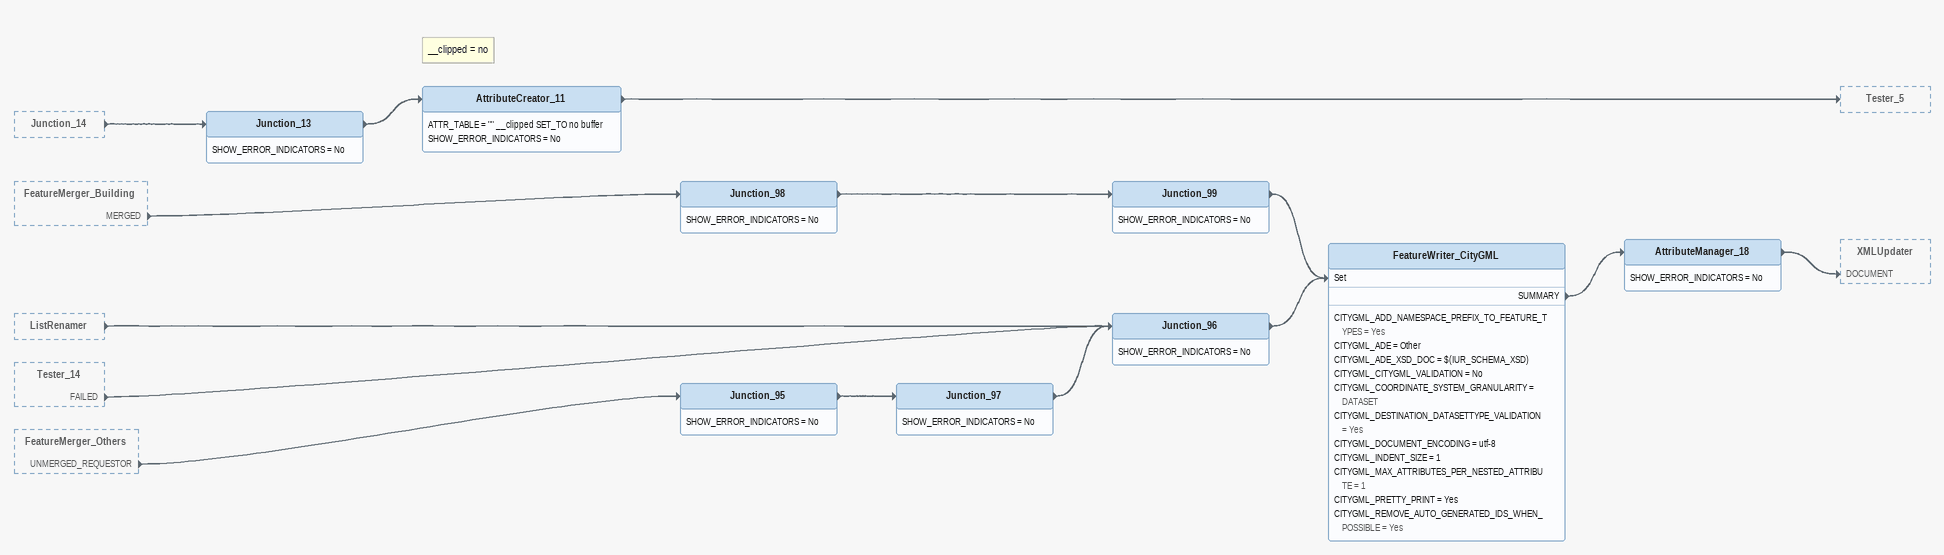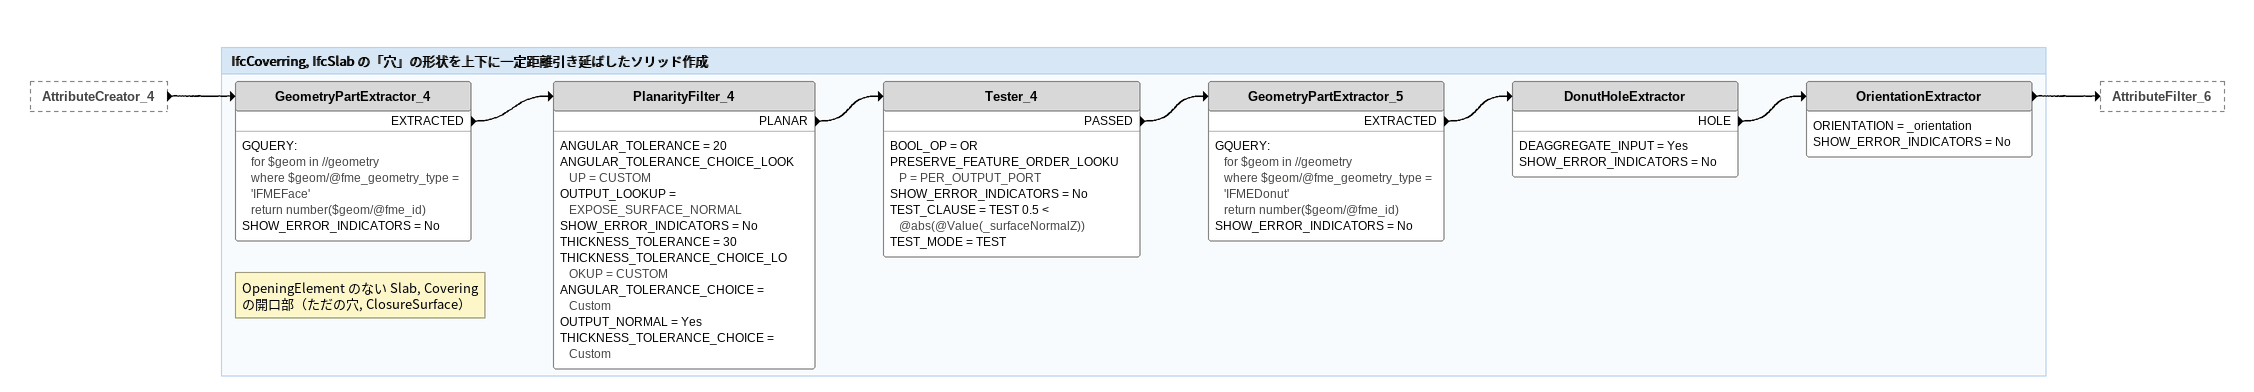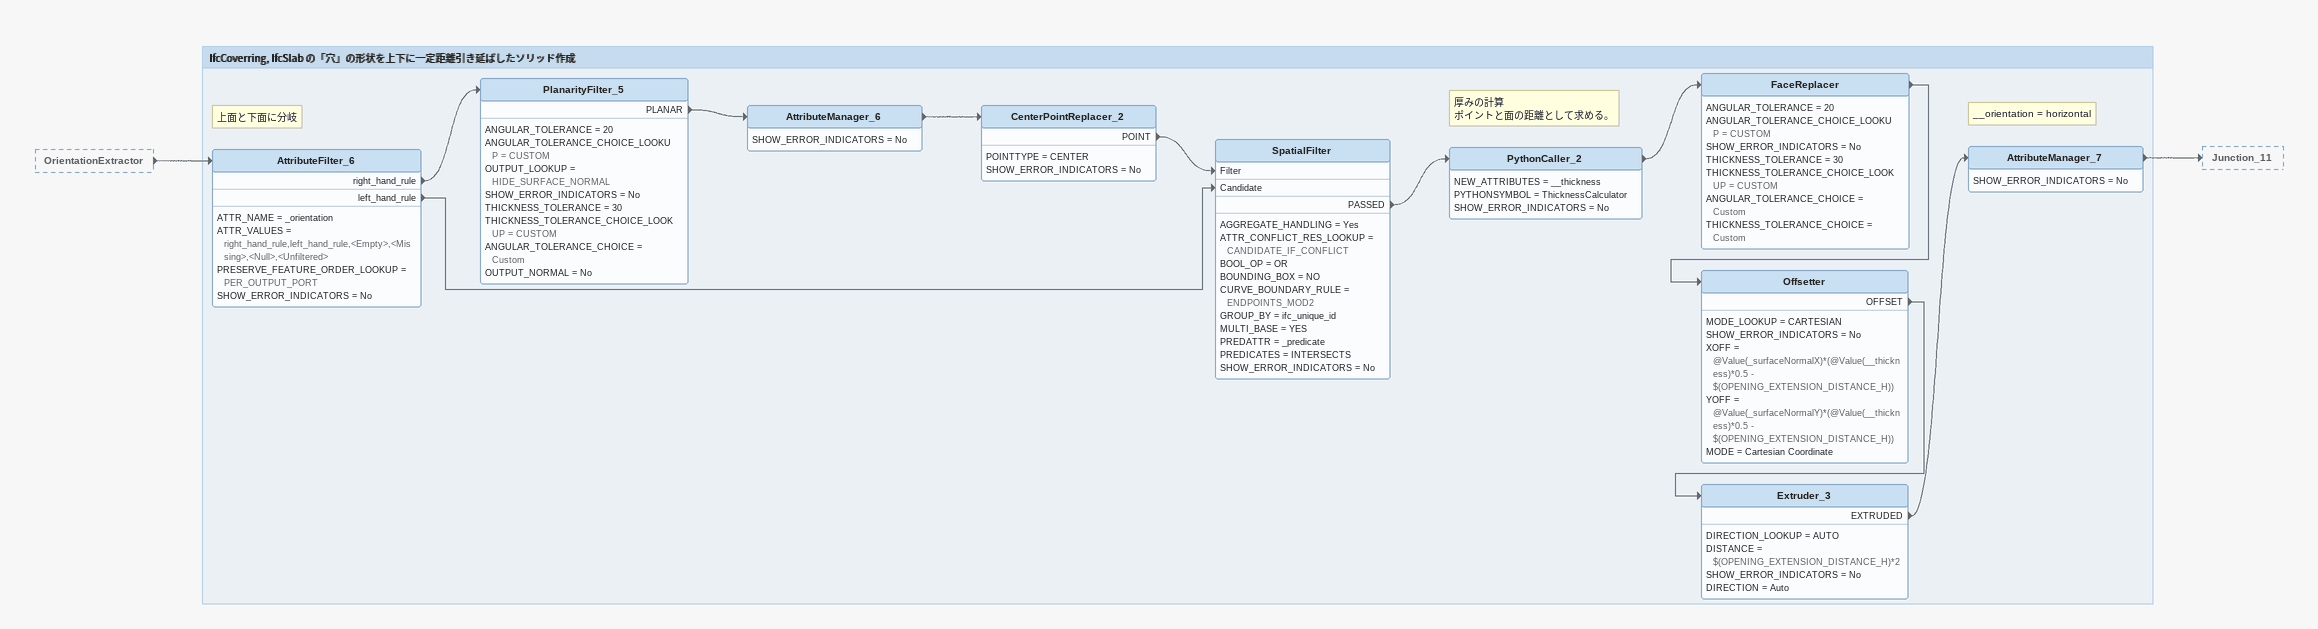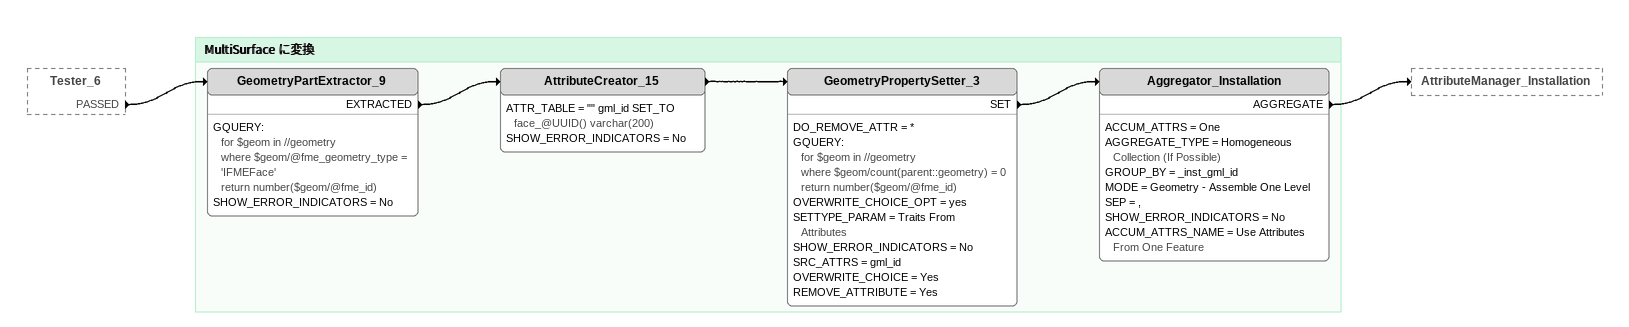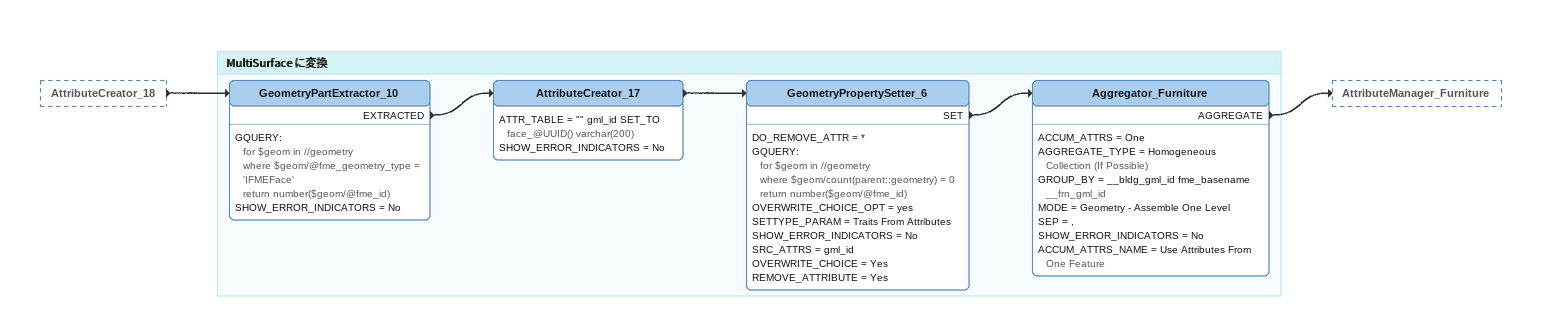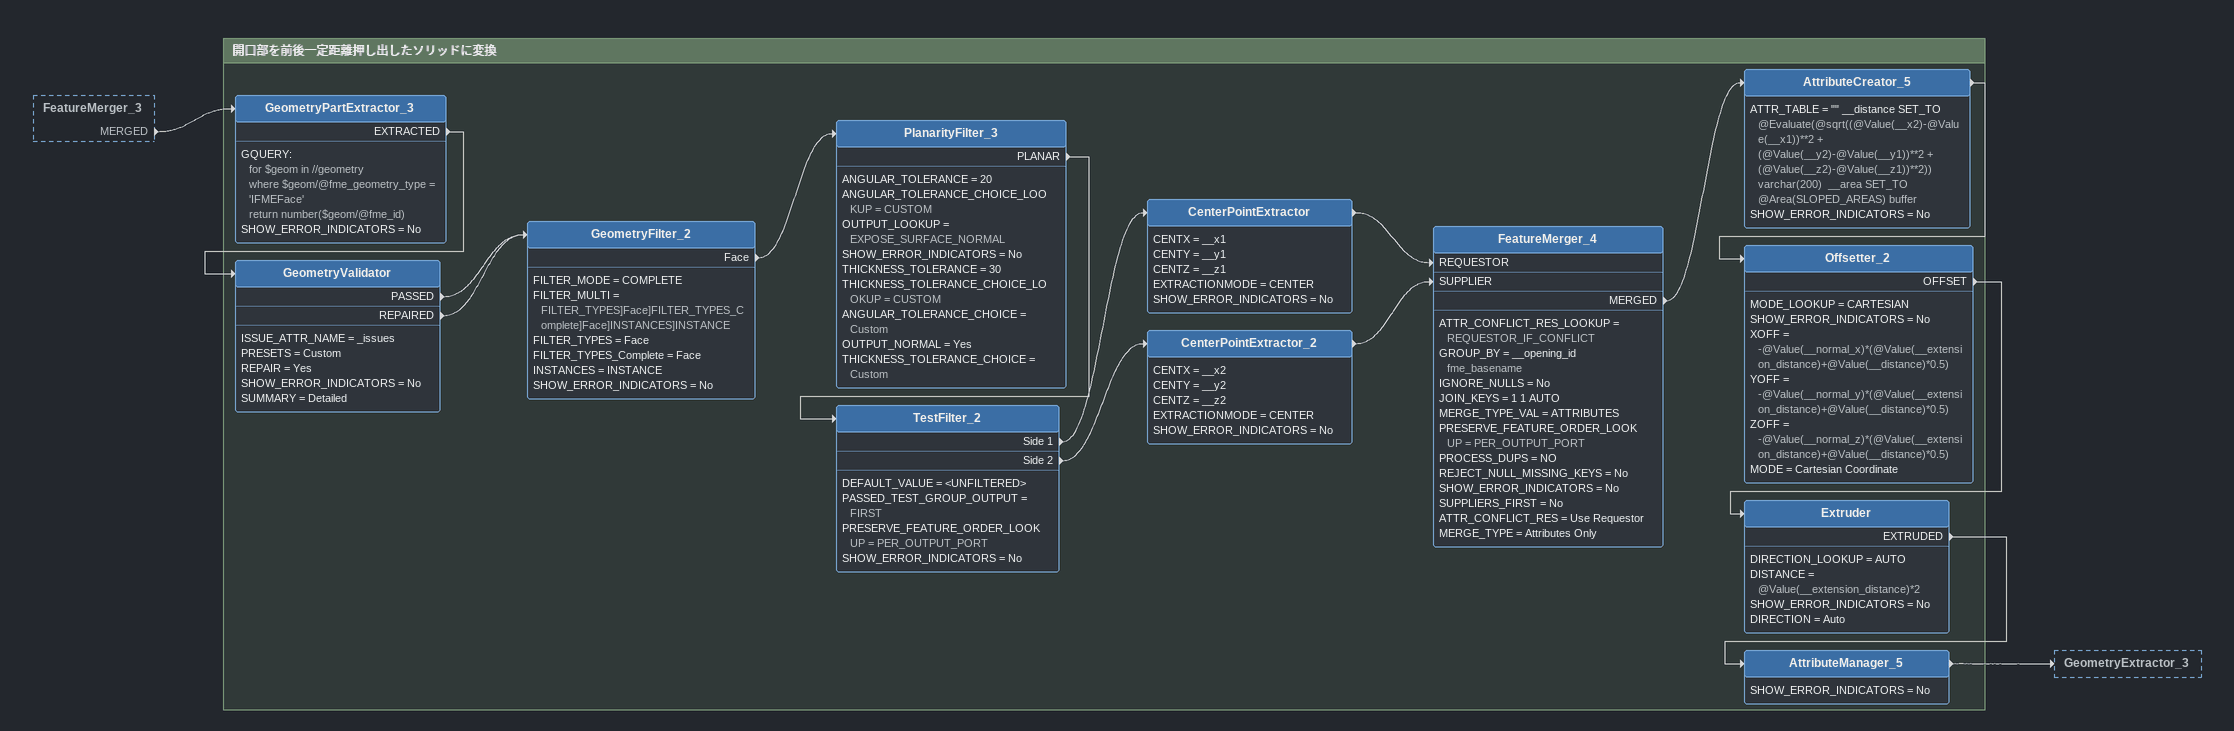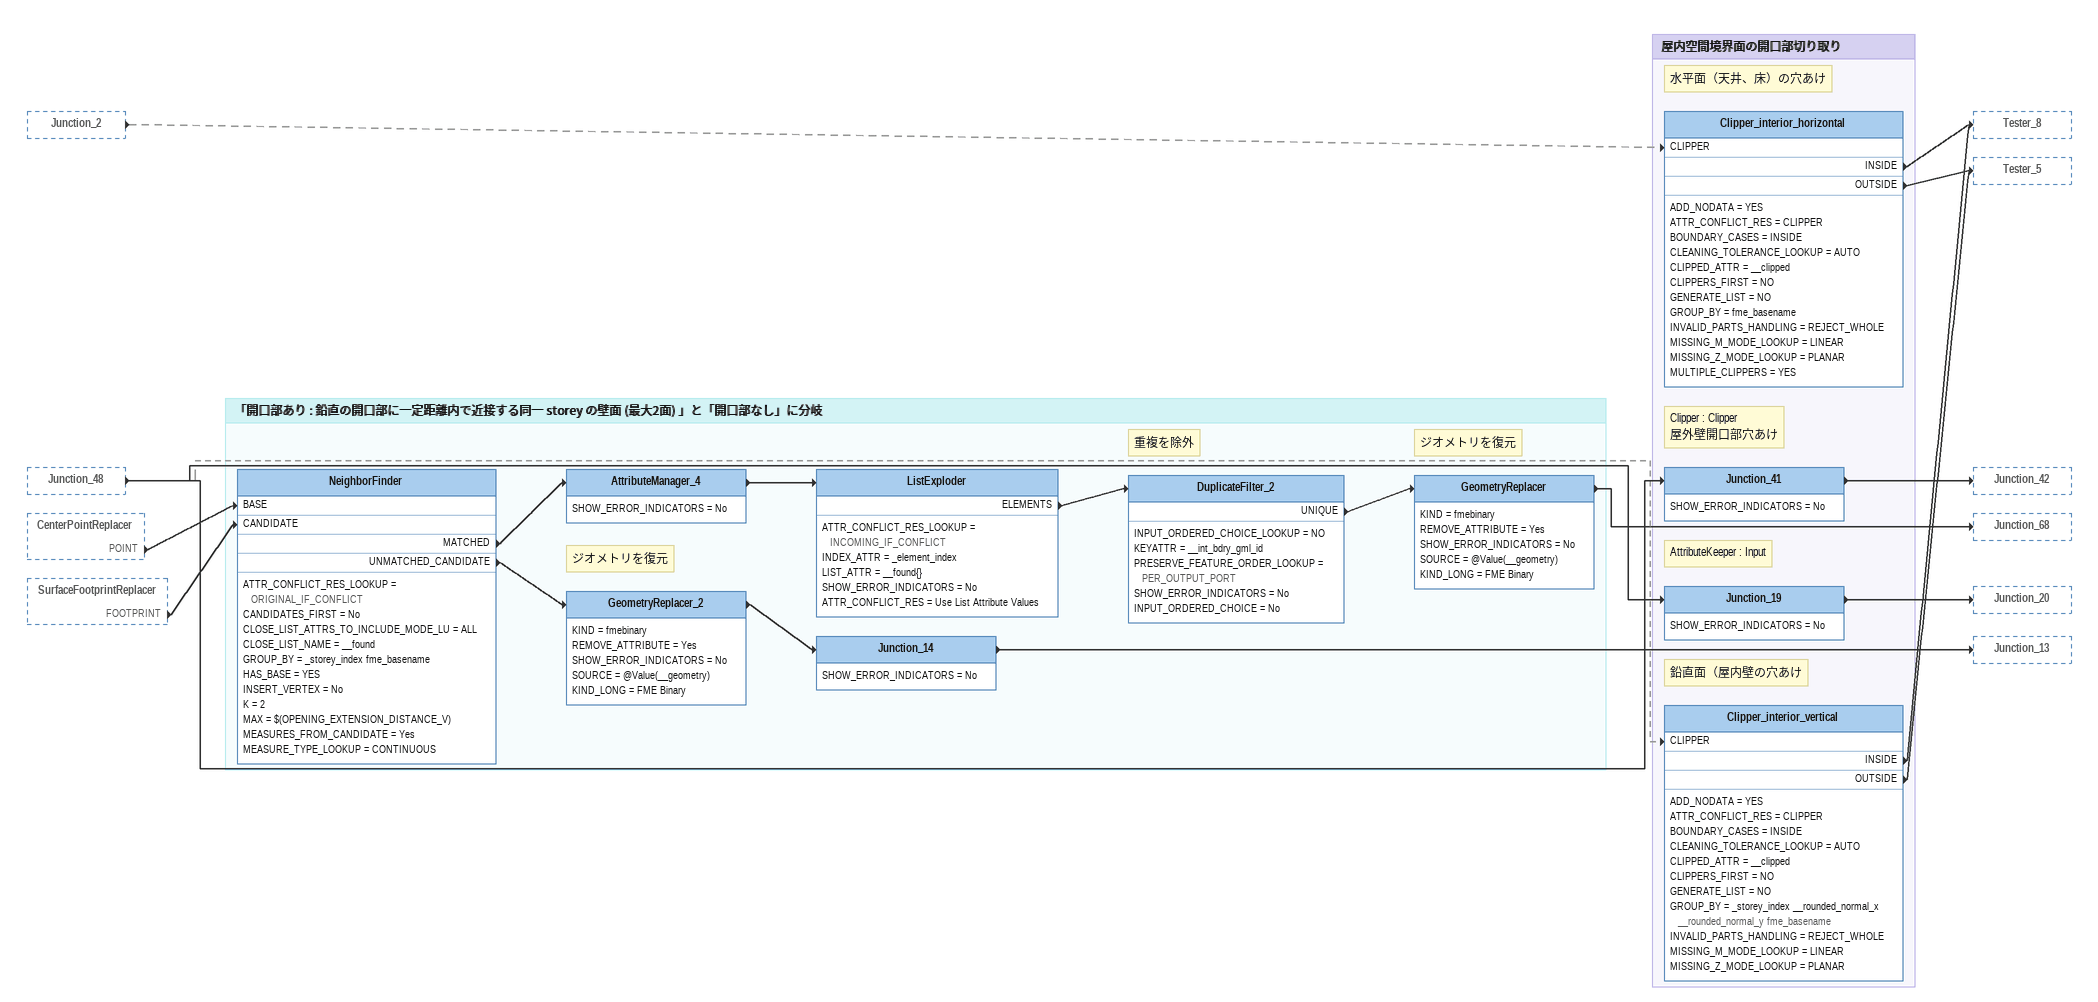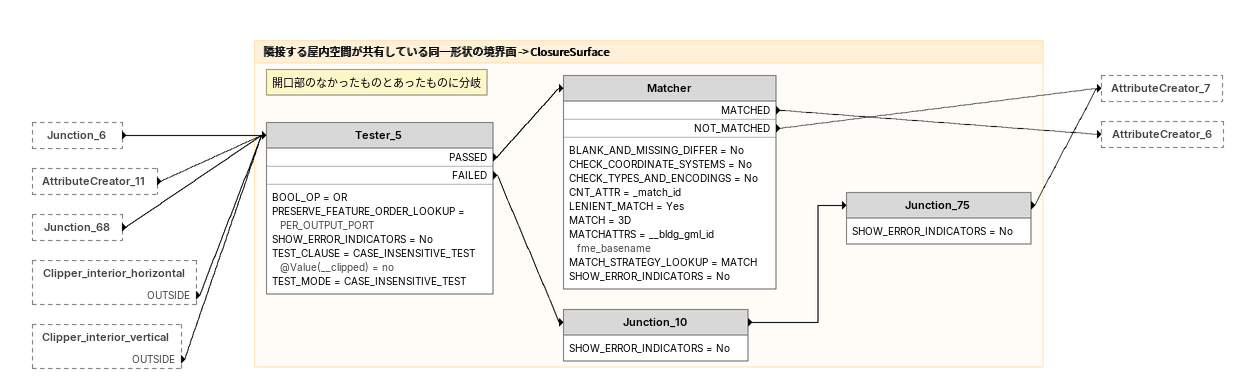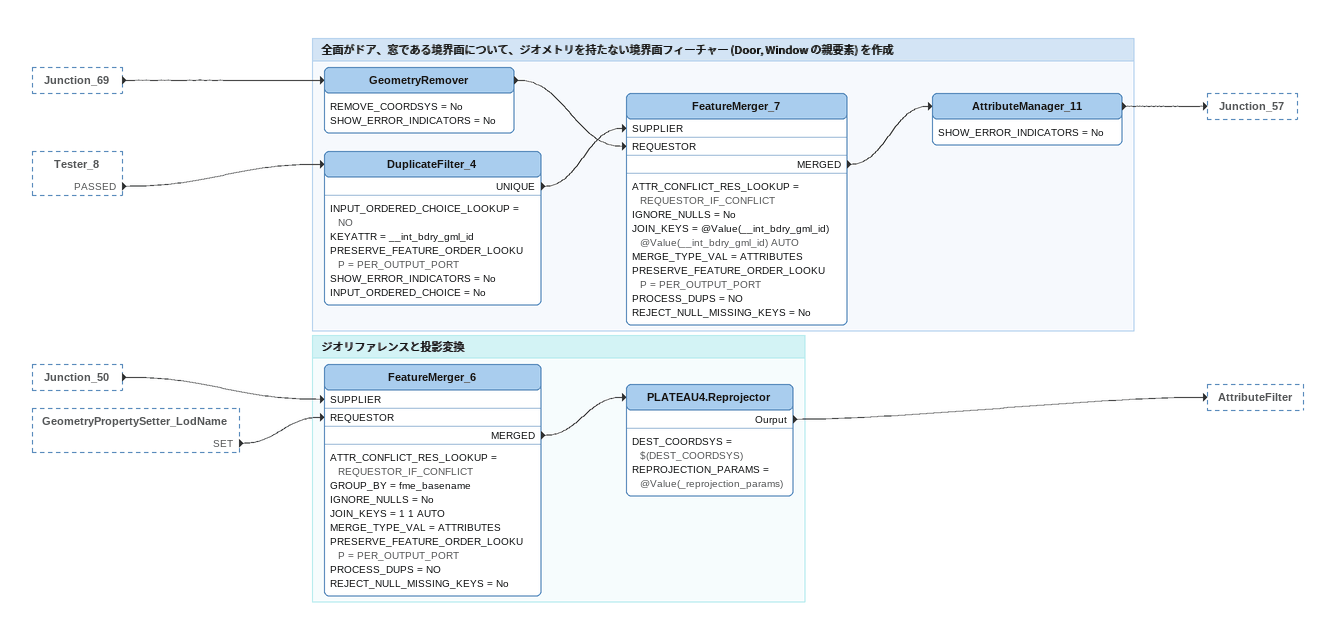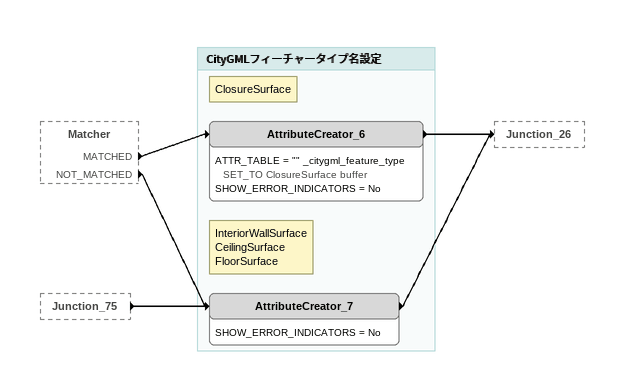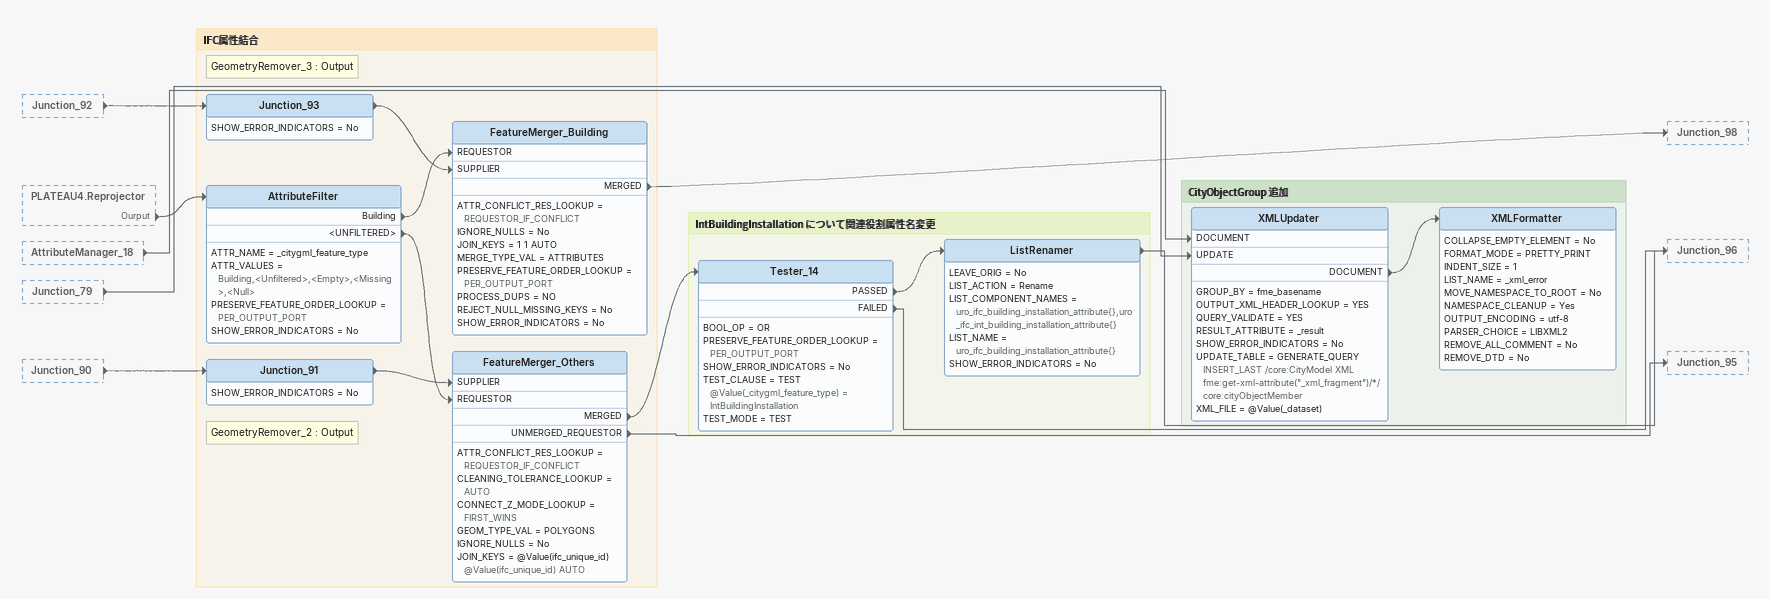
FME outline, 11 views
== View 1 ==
Junction_14 [outside]
    -> Junction_13
FeatureMerger_Building [outside]
    MERGED -> Junction_98
ListRenamer [outside]
    -> Junction_96
Tester_14 [outside]
    FAILED -> Junction_96
FeatureMerger_Others [outside]
    UNMERGED_REQUESTOR -> Junction_95
Junction_13
    SHOW_ERROR_INDICATORS = No
    -> AttributeCreator_11
Note: __clipped = no
AttributeCreator_11
    ATTR_TABLE = "" __clipped SET_TO no buffer
    SHOW_ERROR_INDICATORS = No
    -> Tester_5
Junction_98
    SHOW_ERROR_INDICATORS = No
    -> Junction_99
Junction_99
    SHOW_ERROR_INDICATORS = No
    -> FeatureWriter_CityGML [Set]
Junction_95
    SHOW_ERROR_INDICATORS = No
    -> Junction_97
Junction_97
    SHOW_ERROR_INDICATORS = No
    -> Junction_96
Junction_96
    SHOW_ERROR_INDICATORS = No
    -> FeatureWriter_CityGML [Set]
FeatureWriter_CityGML
    CITYGML_ADD_NAMESPACE_PREFIX_TO_FEATURE_TYPES = Yes
    CITYGML_ADE = Other
    CITYGML_ADE_XSD_DOC = $(IUR_SCHEMA_XSD)
    CITYGML_CITYGML_VALIDATION = No
    CITYGML_COORDINATE_SYSTEM_GRANULARITY = DATASET
    CITYGML_DESTINATION_DATASETTYPE_VALIDATION = Yes
    CITYGML_DOCUMENT_ENCODING = utf-8
    CITYGML_INDENT_SIZE = 1
    CITYGML_MAX_ATTRIBUTES_PER_NESTED_ATTRIBUTE = 1
    CITYGML_PRETTY_PRINT = Yes
    CITYGML_REMOVE_AUTO_GENERATED_IDS_WHEN_POSSIBLE = Yes
    SUMMARY -> AttributeManager_18
AttributeManager_18
    SHOW_ERROR_INDICATORS = No
    -> XMLUpdater [DOCUMENT]

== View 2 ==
AttributeCreator_4 [outside]
    -> GeometryPartExtractor_4

Bookmark: IfcCoverring, IfcSlab の「穴」の形状を上下に一定距離引き延ばしたソリッド作成
Note: OpeningElement のない Slab, Covering の開口部（ただの穴, ClosureSurface）
GeometryPartExtractor_4
    GQUERY:
      for $geom in //geometry
      where $geom/@fme_geometry_type = 'IFMEFace'
      return number($geom/@fme_id)
    SHOW_ERROR_INDICATORS = No
    EXTRACTED -> PlanarityFilter_4
PlanarityFilter_4
    ANGULAR_TOLERANCE = 20
    ANGULAR_TOLERANCE_CHOICE_LOOKUP = CUSTOM
    OUTPUT_LOOKUP = EXPOSE_SURFACE_NORMAL
    SHOW_ERROR_INDICATORS = No
    THICKNESS_TOLERANCE = 30
    THICKNESS_TOLERANCE_CHOICE_LOOKUP = CUSTOM
    ANGULAR_TOLERANCE_CHOICE = Custom
    OUTPUT_NORMAL = Yes
    THICKNESS_TOLERANCE_CHOICE = Custom
    PLANAR -> Tester_4
Tester_4
    BOOL_OP = OR
    PRESERVE_FEATURE_ORDER_LOOKUP = PER_OUTPUT_PORT
    SHOW_ERROR_INDICATORS = No
    TEST_CLAUSE = TEST 0.5 < @abs(@Value(_surfaceNormalZ))
    TEST_MODE = TEST
    PASSED -> GeometryPartExtractor_5
GeometryPartExtractor_5
    GQUERY:
      for $geom in //geometry
      where $geom/@fme_geometry_type = 'IFMEDonut'
      return number($geom/@fme_id)
    SHOW_ERROR_INDICATORS = No
    EXTRACTED -> DonutHoleExtractor
DonutHoleExtractor
    DEAGGREGATE_INPUT = Yes
    SHOW_ERROR_INDICATORS = No
    HOLE -> OrientationExtractor
OrientationExtractor
    ORIENTATION = _orientation
    SHOW_ERROR_INDICATORS = No
    -> AttributeFilter_6

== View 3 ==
OrientationExtractor [outside]
    -> AttributeFilter_6

Bookmark: IfcCoverring, IfcSlab の「穴」の形状を上下に一定距離引き延ばしたソリッド作成
Note: 上面と下面に分岐
AttributeFilter_6
    ATTR_NAME = _orientation
    ATTR_VALUES = right_hand_rule,left_hand_rule,<Empty>,<Missing>,<Null>,<Unfiltered>
    PRESERVE_FEATURE_ORDER_LOOKUP = PER_OUTPUT_PORT
    SHOW_ERROR_INDICATORS = No
    right_hand_rule -> PlanarityFilter_5
    left_hand_rule -> SpatialFilter [Candidate]
PlanarityFilter_5
    ANGULAR_TOLERANCE = 20
    ANGULAR_TOLERANCE_CHOICE_LOOKUP = CUSTOM
    OUTPUT_LOOKUP = HIDE_SURFACE_NORMAL
    SHOW_ERROR_INDICATORS = No
    THICKNESS_TOLERANCE = 30
    THICKNESS_TOLERANCE_CHOICE_LOOKUP = CUSTOM
    ANGULAR_TOLERANCE_CHOICE = Custom
    OUTPUT_NORMAL = No
    PLANAR -> AttributeManager_6
AttributeManager_6
    SHOW_ERROR_INDICATORS = No
    -> CenterPointReplacer_2
CenterPointReplacer_2
    POINTTYPE = CENTER
    SHOW_ERROR_INDICATORS = No
    POINT -> SpatialFilter [Filter]
SpatialFilter
    AGGREGATE_HANDLING = Yes
    ATTR_CONFLICT_RES_LOOKUP = CANDIDATE_IF_CONFLICT
    BOOL_OP = OR
    BOUNDING_BOX = NO
    CURVE_BOUNDARY_RULE = ENDPOINTS_MOD2
    GROUP_BY = ifc_unique_id
    MULTI_BASE = YES
    PREDATTR = _predicate
    PREDICATES = INTERSECTS
    SHOW_ERROR_INDICATORS = No
    PASSED -> PythonCaller_2
Note: 厚みの計算 / ポイントと面の距離として求める。
PythonCaller_2
    NEW_ATTRIBUTES = __thickness
    PYTHONSYMBOL = ThicknessCalculator
    SHOW_ERROR_INDICATORS = No
    -> FaceReplacer
FaceReplacer
    ANGULAR_TOLERANCE = 20
    ANGULAR_TOLERANCE_CHOICE_LOOKUP = CUSTOM
    SHOW_ERROR_INDICATORS = No
    THICKNESS_TOLERANCE = 30
    THICKNESS_TOLERANCE_CHOICE_LOOKUP = CUSTOM
    ANGULAR_TOLERANCE_CHOICE = Custom
    THICKNESS_TOLERANCE_CHOICE = Custom
    -> Offsetter
Offsetter
    MODE_LOOKUP = CARTESIAN
    SHOW_ERROR_INDICATORS = No
    XOFF = @Value(_surfaceNormalX)*(@Value(__thickness)*0.5 - $(OPENING_EXTENSION_DISTANCE_H))
    YOFF = @Value(_surfaceNormalY)*(@Value(__thickness)*0.5 - $(OPENING_EXTENSION_DISTANCE_H))
    MODE = Cartesian Coordinate
    OFFSET -> Extruder_3
Extruder_3
    DIRECTION_LOOKUP = AUTO
    DISTANCE = $(OPENING_EXTENSION_DISTANCE_H)*2
    SHOW_ERROR_INDICATORS = No
    DIRECTION = Auto
    EXTRUDED -> AttributeManager_7
Note: __orientation = horizontal
AttributeManager_7
    SHOW_ERROR_INDICATORS = No
    -> Junction_11

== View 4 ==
Tester_6 [outside]
    PASSED -> GeometryPartExtractor_9

Bookmark: MultiSurface に変換
GeometryPartExtractor_9
    GQUERY:
      for $geom in //geometry
      where $geom/@fme_geometry_type = 'IFMEFace'
      return number($geom/@fme_id)
    SHOW_ERROR_INDICATORS = No
    EXTRACTED -> AttributeCreator_15
AttributeCreator_15
    ATTR_TABLE = "" gml_id SET_TO face_@UUID() varchar(200)
    SHOW_ERROR_INDICATORS = No
    -> GeometryPropertySetter_3
GeometryPropertySetter_3
    DO_REMOVE_ATTR = *
    GQUERY:
      for $geom in //geometry
      where $geom/count(parent::geometry) = 0
      return number($geom/@fme_id)
    OVERWRITE_CHOICE_OPT = yes
    SETTYPE_PARAM = Traits From Attributes
    SHOW_ERROR_INDICATORS = No
    SRC_ATTRS = gml_id
    OVERWRITE_CHOICE = Yes
    REMOVE_ATTRIBUTE = Yes
    SET -> Aggregator_Installation
Aggregator_Installation
    ACCUM_ATTRS = One
    AGGREGATE_TYPE = Homogeneous Collection (If Possible)
    GROUP_BY = _inst_gml_id
    MODE = Geometry - Assemble One Level
    SEP = ,
    SHOW_ERROR_INDICATORS = No
    ACCUM_ATTRS_NAME = Use Attributes From One Feature
    AGGREGATE -> AttributeManager_Installation

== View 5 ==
AttributeCreator_18 [outside]
    -> GeometryPartExtractor_10

Bookmark: MultiSurface に変換
GeometryPartExtractor_10
    GQUERY:
      for $geom in //geometry
      where $geom/@fme_geometry_type = 'IFMEFace'
      return number($geom/@fme_id)
    SHOW_ERROR_INDICATORS = No
    EXTRACTED -> AttributeCreator_17
AttributeCreator_17
    ATTR_TABLE = "" gml_id SET_TO face_@UUID() varchar(200)
    SHOW_ERROR_INDICATORS = No
    -> GeometryPropertySetter_6
GeometryPropertySetter_6
    DO_REMOVE_ATTR = *
    GQUERY:
      for $geom in //geometry
      where $geom/count(parent::geometry) = 0
      return number($geom/@fme_id)
    OVERWRITE_CHOICE_OPT = yes
    SETTYPE_PARAM = Traits From Attributes
    SHOW_ERROR_INDICATORS = No
    SRC_ATTRS = gml_id
    OVERWRITE_CHOICE = Yes
    REMOVE_ATTRIBUTE = Yes
    SET -> Aggregator_Furniture
Aggregator_Furniture
    ACCUM_ATTRS = One
    AGGREGATE_TYPE = Homogeneous Collection (If Possible)
    GROUP_BY = __bldg_gml_id fme_basename __frn_gml_id
    MODE = Geometry - Assemble One Level
    SEP = ,
    SHOW_ERROR_INDICATORS = No
    ACCUM_ATTRS_NAME = Use Attributes From One Feature
    AGGREGATE -> AttributeManager_Furniture

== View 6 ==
FeatureMerger_3 [outside]
    MERGED -> GeometryPartExtractor_3

Bookmark: 開口部を前後一定距離押し出したソリッドに変換
GeometryPartExtractor_3
    GQUERY:
      for $geom in //geometry
      where $geom/@fme_geometry_type = 'IFMEFace'
      return number($geom/@fme_id)
    SHOW_ERROR_INDICATORS = No
    EXTRACTED -> GeometryValidator
GeometryValidator
    ISSUE_ATTR_NAME = _issues
    PRESETS = Custom
    REPAIR = Yes
    SHOW_ERROR_INDICATORS = No
    SUMMARY = Detailed
    PASSED -> GeometryFilter_2
    REPAIRED -> GeometryFilter_2
GeometryFilter_2
    FILTER_MODE = COMPLETE
    FILTER_MULTI = FILTER_TYPES]Face]FILTER_TYPES_Complete]Face]INSTANCES]INSTANCE
    FILTER_TYPES = Face
    FILTER_TYPES_Complete = Face
    INSTANCES = INSTANCE
    SHOW_ERROR_INDICATORS = No
    Face -> PlanarityFilter_3
PlanarityFilter_3
    ANGULAR_TOLERANCE = 20
    ANGULAR_TOLERANCE_CHOICE_LOOKUP = CUSTOM
    OUTPUT_LOOKUP = EXPOSE_SURFACE_NORMAL
    SHOW_ERROR_INDICATORS = No
    THICKNESS_TOLERANCE = 30
    THICKNESS_TOLERANCE_CHOICE_LOOKUP = CUSTOM
    ANGULAR_TOLERANCE_CHOICE = Custom
    OUTPUT_NORMAL = Yes
    THICKNESS_TOLERANCE_CHOICE = Custom
    PLANAR -> TestFilter_2
TestFilter_2
    DEFAULT_VALUE = <UNFILTERED>
    PASSED_TEST_GROUP_OUTPUT = FIRST
    PRESERVE_FEATURE_ORDER_LOOKUP = PER_OUTPUT_PORT
    SHOW_ERROR_INDICATORS = No
    Side 1 -> CenterPointExtractor
    Side 2 -> CenterPointExtractor_2
CenterPointExtractor
    CENTX = __x1
    CENTY = __y1
    CENTZ = __z1
    EXTRACTIONMODE = CENTER
    SHOW_ERROR_INDICATORS = No
    -> FeatureMerger_4 [REQUESTOR]
CenterPointExtractor_2
    CENTX = __x2
    CENTY = __y2
    CENTZ = __z2
    EXTRACTIONMODE = CENTER
    SHOW_ERROR_INDICATORS = No
    -> FeatureMerger_4 [SUPPLIER]
FeatureMerger_4
    ATTR_CONFLICT_RES_LOOKUP = REQUESTOR_IF_CONFLICT
    GROUP_BY = __opening_id fme_basename
    IGNORE_NULLS = No
    JOIN_KEYS = 1 1 AUTO
    MERGE_TYPE_VAL = ATTRIBUTES
    PRESERVE_FEATURE_ORDER_LOOKUP = PER_OUTPUT_PORT
    PROCESS_DUPS = NO
    REJECT_NULL_MISSING_KEYS = No
    SHOW_ERROR_INDICATORS = No
    SUPPLIERS_FIRST = No
    ATTR_CONFLICT_RES = Use Requestor
    MERGE_TYPE = Attributes Only
    MERGED -> AttributeCreator_5
AttributeCreator_5
    ATTR_TABLE = "" __distance SET_TO @Evaluate(@sqrt((@Value(__x2)-@Value(__x1))**2 + (@Value(__y2)-@Value(__y1))**2 + (@Value(__z2)-@Value(__z1))**2)) varchar(200)  __area SET_TO @Area(SLOPED_AREAS) buffer
    SHOW_ERROR_INDICATORS = No
    -> Offsetter_2
Offsetter_2
    MODE_LOOKUP = CARTESIAN
    SHOW_ERROR_INDICATORS = No
    XOFF = -@Value(__normal_x)*(@Value(__extension_distance)+@Value(__distance)*0.5)
    YOFF = -@Value(__normal_y)*(@Value(__extension_distance)+@Value(__distance)*0.5)
    ZOFF = -@Value(__normal_z)*(@Value(__extension_distance)+@Value(__distance)*0.5)
    MODE = Cartesian Coordinate
    OFFSET -> Extruder
Extruder
    DIRECTION_LOOKUP = AUTO
    DISTANCE = @Value(__extension_distance)*2
    SHOW_ERROR_INDICATORS = No
    DIRECTION = Auto
    EXTRUDED -> AttributeManager_5
AttributeManager_5
    SHOW_ERROR_INDICATORS = No
    -> GeometryExtractor_3

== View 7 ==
Junction_2 [outside]
    -> Clipper_interior_horizontal [CLIPPER] [off]
Junction_48 [outside]
    -> Junction_19
    -> Clipper_interior_vertical [CLIPPER] [off]
    -> Junction_41
CenterPointReplacer [outside]
    POINT -> NeighborFinder [BASE]
SurfaceFootprintReplacer [outside]
    FOOTPRINT -> NeighborFinder [CANDIDATE]

Bookmark: 屋内空間境界面の開口部切り取り
Note: 水平面（天井、床）の穴あけ
Clipper_interior_horizontal
    ADD_NODATA = YES
    ATTR_CONFLICT_RES = CLIPPER
    BOUNDARY_CASES = INSIDE
    CLEANING_TOLERANCE_LOOKUP = AUTO
    CLIPPED_ATTR = __clipped
    CLIPPERS_FIRST = NO
    GENERATE_LIST = NO
    GROUP_BY = fme_basename
    INVALID_PARTS_HANDLING = REJECT_WHOLE
    MISSING_M_MODE_LOOKUP = LINEAR
    MISSING_Z_MODE_LOOKUP = PLANAR
    MULTIPLE_CLIPPERS = YES
    INSIDE -> Tester_8
    OUTSIDE -> Tester_5
Note: Clipper : Clipper / 屋外壁開口部穴あけ
Junction_41
    SHOW_ERROR_INDICATORS = No
    -> Junction_42
Note: AttributeKeeper : Input
Junction_19
    SHOW_ERROR_INDICATORS = No
    -> Junction_20
Note: 鉛直面（屋内壁の穴あけ
Clipper_interior_vertical
    ADD_NODATA = YES
    ATTR_CONFLICT_RES = CLIPPER
    BOUNDARY_CASES = INSIDE
    CLEANING_TOLERANCE_LOOKUP = AUTO
    CLIPPED_ATTR = __clipped
    CLIPPERS_FIRST = NO
    GENERATE_LIST = NO
    GROUP_BY = _storey_index __rounded_normal_x __rounded_normal_y fme_basename
    INVALID_PARTS_HANDLING = REJECT_WHOLE
    MISSING_M_MODE_LOOKUP = LINEAR
    MISSING_Z_MODE_LOOKUP = PLANAR
    INSIDE -> Tester_8
    OUTSIDE -> Tester_5

Bookmark: 「開口部あり : 鉛直の開口部に一定距離内で近接する同一 storey の壁面 (最大2面) 」と「開口部なし」に分岐
NeighborFinder
    ATTR_CONFLICT_RES_LOOKUP = ORIGINAL_IF_CONFLICT
    CANDIDATES_FIRST = No
    CLOSE_LIST_ATTRS_TO_INCLUDE_MODE_LU = ALL
    CLOSE_LIST_NAME = __found
    GROUP_BY = _storey_index fme_basename
    HAS_BASE = YES
    INSERT_VERTEX = No
    K = 2
    MAX = $(OPENING_EXTENSION_DISTANCE_V)
    MEASURES_FROM_CANDIDATE = Yes
    MEASURE_TYPE_LOOKUP = CONTINUOUS
    MATCHED -> AttributeManager_4
    UNMATCHED_CANDIDATE -> GeometryReplacer_2
AttributeManager_4
    SHOW_ERROR_INDICATORS = No
    -> ListExploder
ListExploder
    ATTR_CONFLICT_RES_LOOKUP = INCOMING_IF_CONFLICT
    INDEX_ATTR = _element_index
    LIST_ATTR = __found{}
    SHOW_ERROR_INDICATORS = No
    ATTR_CONFLICT_RES = Use List Attribute Values
    ELEMENTS -> DuplicateFilter_2
Note: 重複を除外
DuplicateFilter_2
    INPUT_ORDERED_CHOICE_LOOKUP = NO
    KEYATTR = __int_bdry_gml_id
    PRESERVE_FEATURE_ORDER_LOOKUP = PER_OUTPUT_PORT
    SHOW_ERROR_INDICATORS = No
    INPUT_ORDERED_CHOICE = No
    UNIQUE -> GeometryReplacer
Note: ジオメトリを復元
GeometryReplacer
    KIND = fmebinary
    REMOVE_ATTRIBUTE = Yes
    SHOW_ERROR_INDICATORS = No
    SOURCE = @Value(__geometry)
    KIND_LONG = FME Binary
    -> Junction_68
Note: ジオメトリを復元
GeometryReplacer_2
    KIND = fmebinary
    REMOVE_ATTRIBUTE = Yes
    SHOW_ERROR_INDICATORS = No
    SOURCE = @Value(__geometry)
    KIND_LONG = FME Binary
    -> Junction_14
Junction_14
    SHOW_ERROR_INDICATORS = No
    -> Junction_13

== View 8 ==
Junction_6 [outside]
    -> Tester_5
AttributeCreator_11 [outside]
    -> Tester_5
Junction_68 [outside]
    -> Tester_5
Clipper_interior_horizontal [outside]
    OUTSIDE -> Tester_5
Clipper_interior_vertical [outside]
    OUTSIDE -> Tester_5

Bookmark: 隣接する屋内空間が共有している同一形状の境界面 -> ClosureSurface
Note: 開口部のなかったものとあったものに分岐
Tester_5
    BOOL_OP = OR
    PRESERVE_FEATURE_ORDER_LOOKUP = PER_OUTPUT_PORT
    SHOW_ERROR_INDICATORS = No
    TEST_CLAUSE = CASE_INSENSITIVE_TEST @Value(__clipped) = no
    TEST_MODE = CASE_INSENSITIVE_TEST
    PASSED -> Matcher
    FAILED -> Junction_10
Matcher
    BLANK_AND_MISSING_DIFFER = No
    CHECK_COORDINATE_SYSTEMS = No
    CHECK_TYPES_AND_ENCODINGS = No
    CNT_ATTR = _match_id
    LENIENT_MATCH = Yes
    MATCH = 3D
    MATCHATTRS = __bldg_gml_id fme_basename
    MATCH_STRATEGY_LOOKUP = MATCH
    SHOW_ERROR_INDICATORS = No
    MATCHED -> AttributeCreator_6
    NOT_MATCHED -> AttributeCreator_7
Junction_10
    SHOW_ERROR_INDICATORS = No
    -> Junction_75
Junction_75
    SHOW_ERROR_INDICATORS = No
    -> AttributeCreator_7

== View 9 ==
Junction_69 [outside]
    -> GeometryRemover
Tester_8 [outside]
    PASSED -> DuplicateFilter_4
Junction_50 [outside]
    -> FeatureMerger_6 [SUPPLIER]
GeometryPropertySetter_LodName [outside]
    SET -> FeatureMerger_6 [REQUESTOR]

Bookmark: 全面がドア、窓である境界面について、ジオメトリを持たない境界面フィーチャー (Door, Window の親要素) を作成
GeometryRemover
    REMOVE_COORDSYS = No
    SHOW_ERROR_INDICATORS = No
    -> FeatureMerger_7 [REQUESTOR]
DuplicateFilter_4
    INPUT_ORDERED_CHOICE_LOOKUP = NO
    KEYATTR = __int_bdry_gml_id
    PRESERVE_FEATURE_ORDER_LOOKUP = PER_OUTPUT_PORT
    SHOW_ERROR_INDICATORS = No
    INPUT_ORDERED_CHOICE = No
    UNIQUE -> FeatureMerger_7 [SUPPLIER]
FeatureMerger_7
    ATTR_CONFLICT_RES_LOOKUP = REQUESTOR_IF_CONFLICT
    IGNORE_NULLS = No
    JOIN_KEYS = @Value(__int_bdry_gml_id) @Value(__int_bdry_gml_id) AUTO
    MERGE_TYPE_VAL = ATTRIBUTES
    PRESERVE_FEATURE_ORDER_LOOKUP = PER_OUTPUT_PORT
    PROCESS_DUPS = NO
    REJECT_NULL_MISSING_KEYS = No
    MERGED -> AttributeManager_11
AttributeManager_11
    SHOW_ERROR_INDICATORS = No
    -> Junction_57

Bookmark: ジオリファレンスと投影変換
FeatureMerger_6
    ATTR_CONFLICT_RES_LOOKUP = REQUESTOR_IF_CONFLICT
    GROUP_BY = fme_basename
    IGNORE_NULLS = No
    JOIN_KEYS = 1 1 AUTO
    MERGE_TYPE_VAL = ATTRIBUTES
    PRESERVE_FEATURE_ORDER_LOOKUP = PER_OUTPUT_PORT
    PROCESS_DUPS = NO
    REJECT_NULL_MISSING_KEYS = No
    MERGED -> PLATEAU4.Reprojector
PLATEAU4.Reprojector
    DEST_COORDSYS = $(DEST_COORDSYS)
    REPROJECTION_PARAMS = @Value(_reprojection_params)
    Ourput -> AttributeFilter

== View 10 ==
Matcher [outside]
    MATCHED -> AttributeCreator_6
    NOT_MATCHED -> AttributeCreator_7
Junction_75 [outside]
    -> AttributeCreator_7

Bookmark: CityGMLフィーチャータイプ名設定
Note: ClosureSurface
AttributeCreator_6
    ATTR_TABLE = "" _citygml_feature_type SET_TO ClosureSurface buffer
    SHOW_ERROR_INDICATORS = No
    -> Junction_26
Note: InteriorWallSurface / CeilingSurface / FloorSurface
AttributeCreator_7
    SHOW_ERROR_INDICATORS = No
    -> Junction_26

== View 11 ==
Junction_92 [outside]
    -> Junction_93
PLATEAU4.Reprojector [outside]
    Ourput -> AttributeFilter
AttributeManager_18 [outside]
    -> XMLUpdater [DOCUMENT]
Junction_79 [outside]
    -> XMLUpdater [UPDATE]
Junction_90 [outside]
    -> Junction_91

Bookmark: IFC属性結合
Note: GeometryRemover_3 : Output
Junction_93
    SHOW_ERROR_INDICATORS = No
    -> FeatureMerger_Building [SUPPLIER]
Note: GeometryRemover_2 : Output
Junction_91
    SHOW_ERROR_INDICATORS = No
    -> FeatureMerger_Others [SUPPLIER]
AttributeFilter
    ATTR_NAME = _citygml_feature_type
    ATTR_VALUES = Building,<Unfiltered>,<Empty>,<Missing>,<Null>
    PRESERVE_FEATURE_ORDER_LOOKUP = PER_OUTPUT_PORT
    SHOW_ERROR_INDICATORS = No
    Building -> FeatureMerger_Building [REQUESTOR]
    <UNFILTERED> -> FeatureMerger_Others [REQUESTOR]
FeatureMerger_Building
    ATTR_CONFLICT_RES_LOOKUP = REQUESTOR_IF_CONFLICT
    IGNORE_NULLS = No
    JOIN_KEYS = 1 1 AUTO
    MERGE_TYPE_VAL = ATTRIBUTES
    PRESERVE_FEATURE_ORDER_LOOKUP = PER_OUTPUT_PORT
    PROCESS_DUPS = NO
    REJECT_NULL_MISSING_KEYS = No
    SHOW_ERROR_INDICATORS = No
    MERGED -> Junction_98
FeatureMerger_Others
    ATTR_CONFLICT_RES_LOOKUP = REQUESTOR_IF_CONFLICT
    CLEANING_TOLERANCE_LOOKUP = AUTO
    CONNECT_Z_MODE_LOOKUP = FIRST_WINS
    GEOM_TYPE_VAL = POLYGONS
    IGNORE_NULLS = No
    JOIN_KEYS = @Value(ifc_unique_id) @Value(ifc_unique_id) AUTO
    MERGED -> Tester_14
    UNMERGED_REQUESTOR -> Junction_95

Bookmark: IntBuildingInstallation について関連役割属性名変更
Tester_14
    BOOL_OP = OR
    PRESERVE_FEATURE_ORDER_LOOKUP = PER_OUTPUT_PORT
    SHOW_ERROR_INDICATORS = No
    TEST_CLAUSE = TEST @Value(_citygml_feature_type) = IntBuildingInstallation
    TEST_MODE = TEST
    PASSED -> ListRenamer
    FAILED -> Junction_96
ListRenamer
    LEAVE_ORIG = No
    LIST_ACTION = Rename
    LIST_COMPONENT_NAMES = uro_ifc_building_installation_attribute{},uro_ifc_int_building_installation_attribute{}
    LIST_NAME = uro_ifc_building_installation_attribute{}
    SHOW_ERROR_INDICATORS = No
    -> Junction_96

Bookmark: CityObjectGroup 追加
XMLUpdater
    GROUP_BY = fme_basename
    OUTPUT_XML_HEADER_LOOKUP = YES
    QUERY_VALIDATE = YES
    RESULT_ATTRIBUTE = _result
    SHOW_ERROR_INDICATORS = No
    UPDATE_TABLE = GENERATE_QUERY INSERT_LAST /core:CityModel XML fme:get-xml-attribute("_xml_fragment")/*/core:cityObjectMember
    XML_FILE = @Value(_dataset)
    DOCUMENT -> XMLFormatter
XMLFormatter
    COLLAPSE_EMPTY_ELEMENT = No
    FORMAT_MODE = PRETTY_PRINT
    INDENT_SIZE = 1
    LIST_NAME = _xml_error
    MOVE_NAMESPACE_TO_ROOT = No
    NAMESPACE_CLEANUP = Yes
    OUTPUT_ENCODING = utf-8
    PARSER_CHOICE = LIBXML2
    REMOVE_ALL_COMMENT = No
    REMOVE_DTD = No
